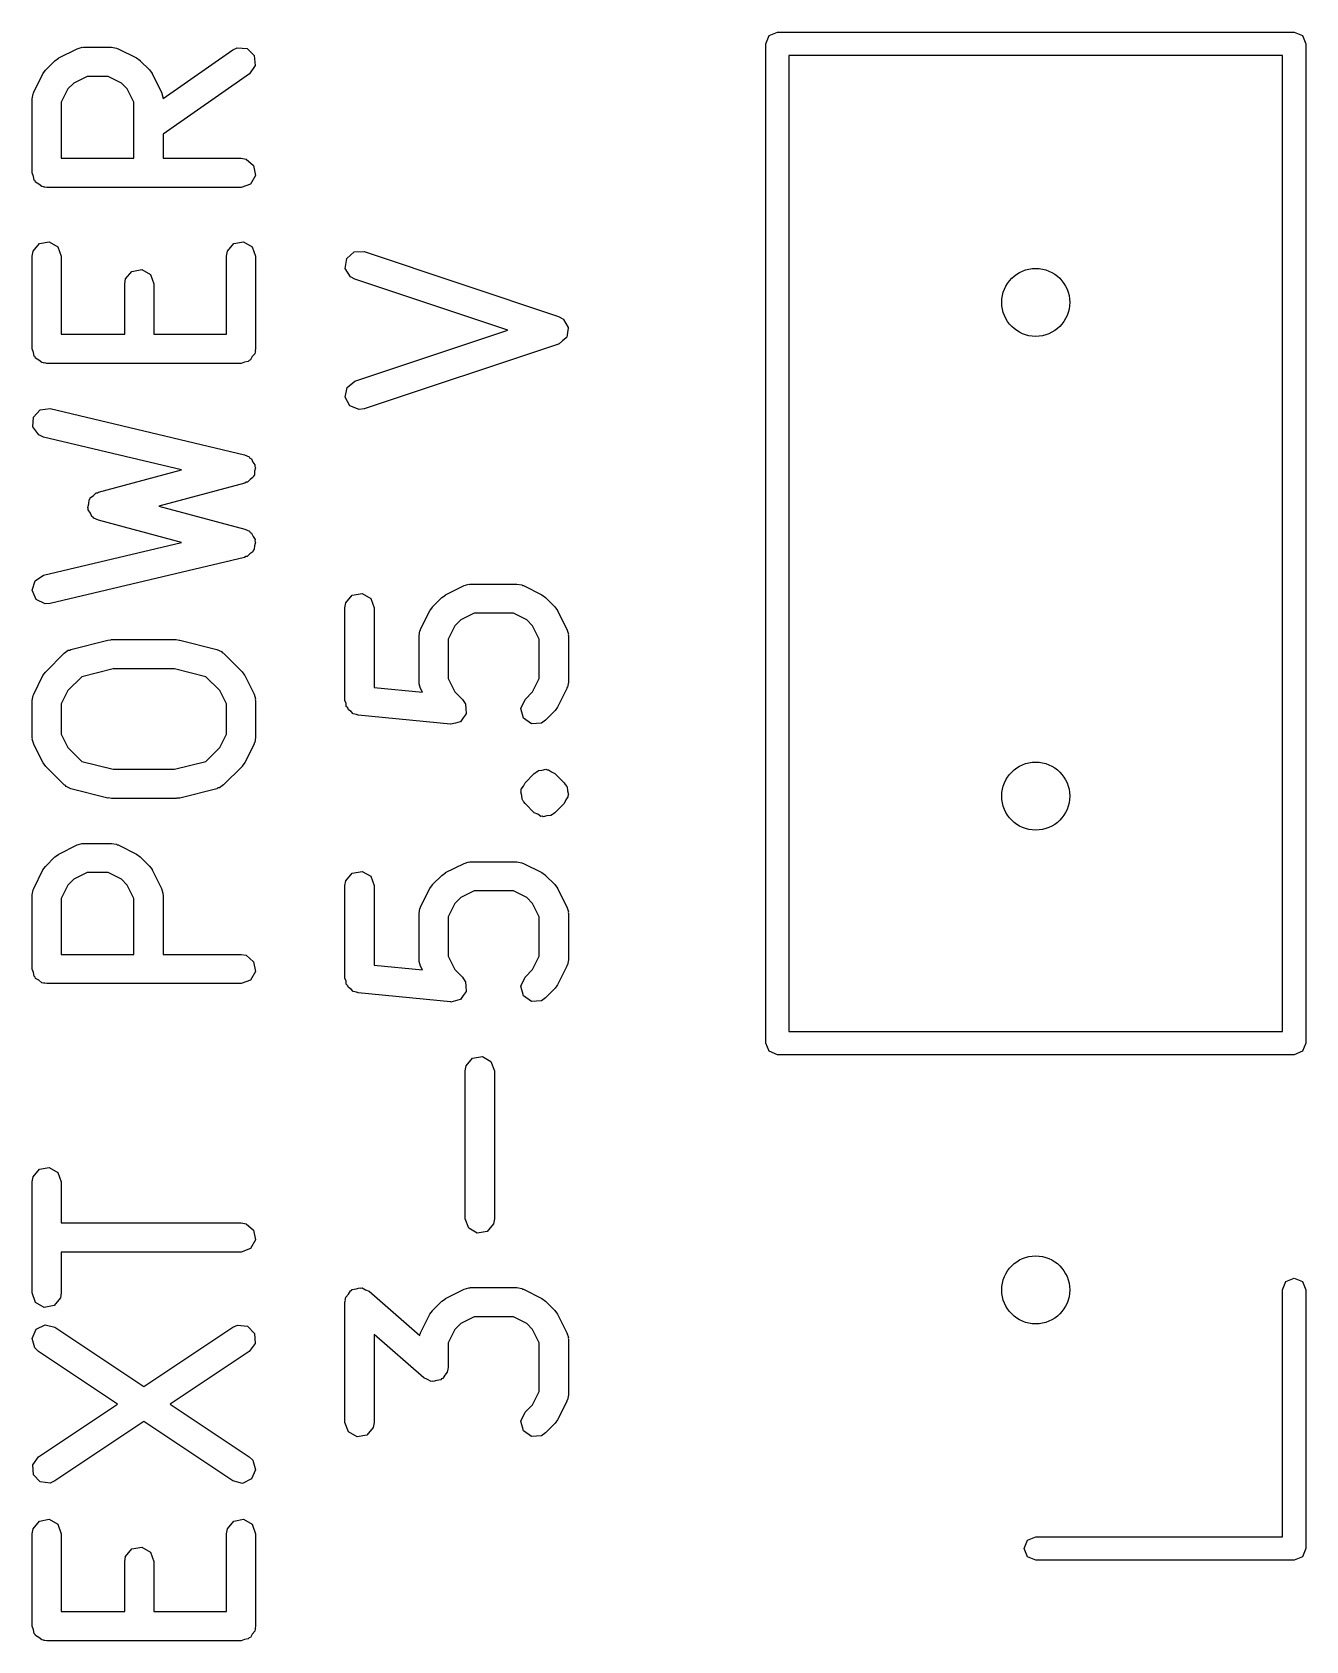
# Model space of a CAD drawing. Extents: x 0.22 to 1.79, y 0.29 to 2.17.
# Drawn here: x 0.4817 to 0.7398, y 1.503 to 1.8287 of the extents above; entities that cross this region are included whole.
import ezdxf

# ---------------------------------------------------------------- set-up
doc = ezdxf.new("R2010")
doc.units = 0
doc.header["$MEASUREMENT"] = 0
doc.layers.add('BLACK', color=7, linetype='CONTINUOUS')

msp = doc.modelspace()

# ---------------------------------------------------------------- linework, layer by layer
at = {"layer": 'BLACK', "linetype": 'CONTINUOUS'}
for p, q in [((0.630315, 1.82638), (0.631007, 1.82805)), ((0.631007, 1.82805), (0.632677, 1.82874)), ((0.632677, 1.82874), (0.737402, 1.82874)), ((0.737402, 1.82874), (0.739072, 1.82805)), ((0.739072, 1.82805), (0.739764, 1.82638)), ((0.487068, 1.82351), (0.490817, 1.82538)), ((0.490817, 1.82538), (0.4918, 1.82567)), ((0.4918, 1.82567), (0.491972, 1.82563)), ((0.491972, 1.82563), (0.492138, 1.82569)), ((0.492138, 1.82569), (0.497762, 1.82569)), ((0.497762, 1.82569), (0.498772, 1.82552)), ((0.498772, 1.82552), (0.498907, 1.8254)), ((0.498907, 1.8254), (0.499082, 1.82538)), ((0.499082, 1.82538), (0.502832, 1.82351)), ((0.5082, 1.81528), (0.522315, 1.82516)), ((0.522315, 1.82516), (0.523245, 1.82559)), ((0.523245, 1.82559), (0.525257, 1.82542)), ((0.525257, 1.82542), (0.526685, 1.82399)), ((0.630315, 1.62402), (0.630315, 1.82638)), ((0.739764, 1.82638), (0.739764, 1.62402)), ((0.484425, 1.82108), (0.4863, 1.82295)), ((0.4863, 1.82295), (0.487023, 1.82346)), ((0.487023, 1.82346), (0.487068, 1.82351)), ((0.502832, 1.82351), (0.503541, 1.82298)), ((0.503541, 1.82298), (0.503599, 1.82295)), ((0.503599, 1.82295), (0.505474, 1.82108)), ((0.526861, 1.82198), (0.525702, 1.82032)), ((0.526685, 1.82399), (0.526861, 1.82198)), ((0.635039, 1.82402), (0.635039, 1.62638)), ((0.735039, 1.82402), (0.635039, 1.82402)), ((0.735039, 1.62638), (0.735039, 1.82402)), ((0.481998, 1.81656), (0.483872, 1.82031)), ((0.483872, 1.82031), (0.484398, 1.82102)), ((0.484398, 1.82102), (0.484425, 1.82108)), ((0.490137, 1.81844), (0.48894, 1.81724)), ((0.492835, 1.81979), (0.490137, 1.81844)), ((0.497065, 1.81979), (0.492835, 1.81979)), ((0.499762, 1.81844), (0.497065, 1.81979)), ((0.500959, 1.81724), (0.499762, 1.81844)), ((0.505474, 1.82108), (0.50598, 1.82036)), ((0.50598, 1.82036), (0.506027, 1.82031)), ((0.506027, 1.82031), (0.507902, 1.81656)), ((0.525702, 1.82032), (0.508214, 1.80808)), ((0.481686, 1.81524), (0.481864, 1.81625)), ((0.481686, 1.80024), (0.481686, 1.81524)), ((0.481864, 1.81625), (0.481977, 1.81639)), ((0.481977, 1.81639), (0.481998, 1.81656)), ((0.48894, 1.81724), (0.487591, 1.81454)), ((0.502308, 1.81454), (0.500959, 1.81724)), ((0.507902, 1.81656), (0.508194, 1.81558)), ((0.508194, 1.81558), (0.508153, 1.81541)), ((0.508153, 1.81541), (0.5082, 1.81528)), ((0.487591, 1.81454), (0.487591, 1.8032)), ((0.502308, 1.8032), (0.502308, 1.81454)), ((0.508214, 1.80808), (0.508214, 1.8032)), ((0.487591, 1.8032), (0.502308, 1.8032)), ((0.508214, 1.8032), (0.524009, 1.8032)), ((0.524009, 1.8032), (0.525019, 1.80302)), ((0.525019, 1.80302), (0.526566, 1.80172)), ((0.526566, 1.80172), (0.526917, 1.79973)), ((0.481948, 1.79952), (0.481686, 1.80024)), ((0.482081, 1.79877), (0.481948, 1.79952)), ((0.482285, 1.7986), (0.482081, 1.79877)), ((0.482377, 1.79835), (0.482285, 1.7986)), ((0.526917, 1.79973), (0.525907, 1.79798)), ((0.483041, 1.79796), (0.482377, 1.79835)), ((0.483629, 1.79747), (0.483041, 1.79796)), ((0.484012, 1.7974), (0.483629, 1.79747)), ((0.484126, 1.79734), (0.484012, 1.7974)), ((0.484255, 1.79736), (0.484126, 1.79734)), ((0.484639, 1.79729), (0.484255, 1.79736)), ((0.524009, 1.79729), (0.484639, 1.79729)), ((0.525907, 1.79798), (0.524009, 1.79729)), ((0.481864, 1.78438), (0.483162, 1.78593)), ((0.483162, 1.78593), (0.485151, 1.78628)), ((0.485151, 1.78628), (0.4869, 1.78527)), ((0.521234, 1.78438), (0.522532, 1.78593)), ((0.522532, 1.78593), (0.524521, 1.78628)), ((0.524521, 1.78628), (0.526271, 1.78527)), ((0.481686, 1.78337), (0.481864, 1.78438)), ((0.481686, 1.76462), (0.481686, 1.78337)), ((0.4869, 1.78527), (0.487591, 1.78337)), ((0.487591, 1.78337), (0.487591, 1.76758)), ((0.521056, 1.78337), (0.521234, 1.78438)), ((0.521056, 1.76758), (0.521056, 1.78337)), ((0.526271, 1.78527), (0.526961, 1.78337)), ((0.526961, 1.78337), (0.526961, 1.76462)), ((0.545132, 1.7809), (0.545428, 1.7829)), ((0.545428, 1.7829), (0.546939, 1.78424)), ((0.546939, 1.78424), (0.548958, 1.7843)), ((0.548958, 1.7843), (0.588328, 1.77117)), ((0.500611, 1.77876), (0.50191, 1.7803)), ((0.50191, 1.7803), (0.503899, 1.78065)), ((0.503899, 1.78065), (0.505648, 1.77964)), ((0.505648, 1.77964), (0.506339, 1.77775)), ((0.546189, 1.77918), (0.545132, 1.7809)), ((0.547091, 1.77869), (0.546189, 1.77918)), ((0.500433, 1.77775), (0.500611, 1.77876)), ((0.500433, 1.76758), (0.500433, 1.77775)), ((0.506339, 1.77775), (0.506339, 1.76758)), ((0.578057, 1.76837), (0.547091, 1.77869)), ((0.588328, 1.77117), (0.58923, 1.77069)), ((0.58923, 1.77069), (0.589274, 1.77061)), ((0.589274, 1.77061), (0.589354, 1.77058)), ((0.589354, 1.77058), (0.589798, 1.76976)), ((0.589798, 1.76976), (0.590287, 1.76896)), ((0.487591, 1.76758), (0.500433, 1.76758)), ((0.506339, 1.76758), (0.521056, 1.76758)), ((0.547091, 1.75805), (0.578057, 1.76837)), ((0.589179, 1.76625), (0.58848, 1.76563)), ((0.58991, 1.76683), (0.589179, 1.76625)), ((0.589927, 1.76691), (0.58991, 1.76683)), ((0.589991, 1.76697), (0.589927, 1.76691)), ((0.590128, 1.76789), (0.589991, 1.76697)), ((0.590315, 1.76881), (0.590128, 1.76789)), ((0.590287, 1.76896), (0.590275, 1.76888)), ((0.590275, 1.76888), (0.590315, 1.76881)), ((0.481948, 1.7639), (0.481686, 1.76462)), ((0.482081, 1.76315), (0.481948, 1.7639)), ((0.482285, 1.76298), (0.482081, 1.76315)), ((0.482377, 1.76273), (0.482285, 1.76298)), ((0.483041, 1.76234), (0.482377, 1.76273)), ((0.52629, 1.76303), (0.525907, 1.76236)), ((0.526783, 1.76361), (0.52629, 1.76303)), ((0.526851, 1.764), (0.526783, 1.76361)), ((0.526917, 1.76411), (0.526851, 1.764)), ((0.526961, 1.76462), (0.526894, 1.76424)), ((0.526894, 1.76424), (0.526917, 1.76411)), ((0.588328, 1.76557), (0.548958, 1.75245)), ((0.588395, 1.76562), (0.588328, 1.76557)), ((0.58848, 1.76563), (0.588395, 1.76562)), ((0.483629, 1.76185), (0.483041, 1.76234)), ((0.484012, 1.76178), (0.483629, 1.76185)), ((0.484126, 1.76172), (0.484012, 1.76178)), ((0.484255, 1.76174), (0.484126, 1.76172)), ((0.484639, 1.76167), (0.484255, 1.76174)), ((0.524009, 1.76167), (0.484639, 1.76167)), ((0.524729, 1.76193), (0.524009, 1.76167)), ((0.525485, 1.76207), (0.524729, 1.76193)), ((0.525656, 1.76227), (0.525485, 1.76207)), ((0.525907, 1.76236), (0.525656, 1.76227)), ((0.545104, 1.75482), (0.545509, 1.7568)), ((0.545509, 1.7568), (0.547091, 1.75805)), ((0.546065, 1.75304), (0.545104, 1.75482)), ((0.547944, 1.7523), (0.546065, 1.75304)), ((0.481809, 1.74878), (0.481928, 1.7508)), ((0.481928, 1.7508), (0.483316, 1.75227)), ((0.483316, 1.75227), (0.485322, 1.7525)), ((0.485322, 1.7525), (0.524693, 1.74312)), ((0.548958, 1.75245), (0.547944, 1.7523)), ((0.483013, 1.74716), (0.481809, 1.74878)), ((0.483955, 1.74675), (0.483013, 1.74716)), ((0.511941, 1.74009), (0.483955, 1.74675)), ((0.524693, 1.74312), (0.525634, 1.74272)), ((0.495126, 1.73561), (0.511941, 1.74009)), ((0.525634, 1.74272), (0.525818, 1.74247)), ((0.525818, 1.74247), (0.526099, 1.74234)), ((0.526099, 1.74234), (0.526405, 1.74168)), ((0.526405, 1.74168), (0.526838, 1.7411)), ((0.526762, 1.7398), (0.526719, 1.73908)), ((0.52695, 1.74051), (0.526762, 1.7398)), ((0.526838, 1.7411), (0.52682, 1.74079)), ((0.52682, 1.74079), (0.52695, 1.74051)), ((0.524769, 1.7374), (0.507347, 1.73275)), ((0.525023, 1.73758), (0.524769, 1.7374)), ((0.525331, 1.73761), (0.525023, 1.73758)), ((0.52583, 1.73814), (0.525331, 1.73761)), ((0.526425, 1.73855), (0.52583, 1.73814)), ((0.526506, 1.73885), (0.526425, 1.73855)), ((0.526719, 1.73908), (0.526506, 1.73885)), ((0.492945, 1.7325), (0.493144, 1.73324)), ((0.493144, 1.73324), (0.49321, 1.734)), ((0.49321, 1.734), (0.4934, 1.73419)), ((0.4934, 1.73419), (0.49347, 1.73445)), ((0.49347, 1.73445), (0.494097, 1.73489)), ((0.494097, 1.73489), (0.494636, 1.73543)), ((0.494636, 1.73543), (0.494905, 1.73545)), ((0.494905, 1.73545), (0.495126, 1.73561)), ((0.493059, 1.73225), (0.492945, 1.7325)), ((0.493036, 1.73198), (0.493059, 1.73225)), ((0.493475, 1.73136), (0.493036, 1.73198)), ((0.493797, 1.73067), (0.493475, 1.73136)), ((0.494041, 1.73055), (0.493797, 1.73067)), ((0.494196, 1.73033), (0.494041, 1.73055)), ((0.495126, 1.7299), (0.494196, 1.73033)), ((0.507347, 1.73275), (0.524769, 1.72811)), ((0.511941, 1.72542), (0.495126, 1.7299)), ((0.524769, 1.72811), (0.525699, 1.72767)), ((0.525699, 1.72767), (0.525877, 1.72742)), ((0.525877, 1.72742), (0.526154, 1.72728)), ((0.526154, 1.72728), (0.526443, 1.72662)), ((0.483955, 1.71875), (0.511941, 1.72542)), ((0.526379, 1.72349), (0.525773, 1.72309)), ((0.526467, 1.72379), (0.526379, 1.72349)), ((0.526443, 1.72662), (0.52686, 1.72602)), ((0.526686, 1.72401), (0.526467, 1.72379)), ((0.526749, 1.72473), (0.526686, 1.72401)), ((0.526956, 1.72543), (0.526749, 1.72473)), ((0.52686, 1.72602), (0.526833, 1.72571)), ((0.526833, 1.72571), (0.526956, 1.72543)), ((0.524693, 1.72238), (0.485322, 1.71301)), ((0.524951, 1.72255), (0.524693, 1.72238)), ((0.52526, 1.72258), (0.524951, 1.72255)), ((0.525773, 1.72309), (0.52526, 1.72258)), ((0.481691, 1.7157), (0.482268, 1.71764)), ((0.482268, 1.71764), (0.483955, 1.71875)), ((0.569201, 1.71665), (0.570184, 1.71694)), ((0.570184, 1.71694), (0.570356, 1.7169)), ((0.570356, 1.7169), (0.570522, 1.71696)), ((0.570522, 1.71696), (0.579895, 1.71696)), ((0.579895, 1.71696), (0.580905, 1.71678)), ((0.482493, 1.71385), (0.481691, 1.7157)), ((0.484299, 1.71295), (0.482493, 1.71385)), ((0.54525, 1.71314), (0.546548, 1.71469)), ((0.546548, 1.71469), (0.548537, 1.71504)), ((0.548537, 1.71504), (0.550286, 1.71403)), ((0.550286, 1.71403), (0.550977, 1.71213)), ((0.562809, 1.71234), (0.564684, 1.71422)), ((0.564684, 1.71422), (0.565407, 1.71472)), ((0.565407, 1.71472), (0.565451, 1.71477)), ((0.565451, 1.71477), (0.569201, 1.71665)), ((0.580905, 1.71678), (0.581041, 1.71667)), ((0.581041, 1.71667), (0.581216, 1.71665)), ((0.581216, 1.71665), (0.584965, 1.71477)), ((0.584965, 1.71477), (0.585674, 1.71424)), ((0.585674, 1.71424), (0.585733, 1.71422)), ((0.585733, 1.71422), (0.587608, 1.71234)), ((0.485322, 1.71301), (0.484299, 1.71295)), ((0.545072, 1.71213), (0.54525, 1.71314)), ((0.545072, 1.69338), (0.545072, 1.71213)), ((0.550977, 1.71213), (0.550977, 1.69605)), ((0.560381, 1.70783), (0.562256, 1.71158)), ((0.562256, 1.71158), (0.562782, 1.71228)), ((0.562782, 1.71228), (0.562809, 1.71234)), ((0.571219, 1.71105), (0.568521, 1.7097)), ((0.579198, 1.71105), (0.571219, 1.71105)), ((0.581896, 1.7097), (0.579198, 1.71105)), ((0.587608, 1.71234), (0.588114, 1.71162)), ((0.588114, 1.71162), (0.588161, 1.71158)), ((0.588161, 1.71158), (0.590035, 1.70783)), ((0.56007, 1.70651), (0.560248, 1.70752)), ((0.560248, 1.70752), (0.560361, 1.70765)), ((0.560361, 1.70765), (0.560381, 1.70783)), ((0.567324, 1.70851), (0.565975, 1.70581)), ((0.568521, 1.7097), (0.567324, 1.70851)), ((0.583093, 1.70851), (0.581896, 1.7097)), ((0.584442, 1.70581), (0.583093, 1.70851)), ((0.590035, 1.70783), (0.590328, 1.70684)), ((0.489547, 1.70375), (0.497046, 1.70562)), ((0.497046, 1.70562), (0.497634, 1.70566)), ((0.497634, 1.70566), (0.497762, 1.70571)), ((0.497762, 1.70571), (0.510885, 1.70571)), ((0.510885, 1.70571), (0.511466, 1.70561)), ((0.511466, 1.70561), (0.511601, 1.70562)), ((0.511601, 1.70562), (0.5191, 1.70375)), ((0.56007, 1.69713), (0.56007, 1.70651)), ((0.565975, 1.70581), (0.565975, 1.69783)), ((0.584442, 1.69783), (0.584442, 1.70581)), ((0.590328, 1.70684), (0.590287, 1.70667)), ((0.590287, 1.70667), (0.590347, 1.70651)), ((0.590347, 1.70651), (0.590347, 1.69713)), ((0.484425, 1.69922), (0.488175, 1.70297)), ((0.488175, 1.70297), (0.489015, 1.70356)), ((0.489015, 1.70356), (0.489305, 1.70358)), ((0.489305, 1.70358), (0.489547, 1.70375)), ((0.5191, 1.70375), (0.520037, 1.70333)), ((0.520037, 1.70333), (0.520208, 1.70309)), ((0.520208, 1.70309), (0.520472, 1.70297)), ((0.520472, 1.70297), (0.524222, 1.69922)), ((0.481998, 1.6947), (0.483872, 1.69845)), ((0.483872, 1.69845), (0.484398, 1.69916)), ((0.484398, 1.69916), (0.484425, 1.69922)), ((0.491772, 1.69821), (0.48894, 1.69538)), ((0.498125, 1.6998), (0.491772, 1.69821)), ((0.510522, 1.6998), (0.498125, 1.6998)), ((0.516875, 1.69821), (0.510522, 1.6998)), ((0.519707, 1.69538), (0.516875, 1.69821)), ((0.524222, 1.69922), (0.524728, 1.6985)), ((0.524728, 1.6985), (0.524775, 1.69845)), ((0.524775, 1.69845), (0.52665, 1.6947)), ((0.565975, 1.69783), (0.567324, 1.69513)), ((0.583093, 1.69513), (0.584442, 1.69783)), ((0.481686, 1.69338), (0.481864, 1.69439)), ((0.481864, 1.69439), (0.481977, 1.69453)), ((0.481977, 1.69453), (0.481998, 1.6947)), ((0.48894, 1.69538), (0.487591, 1.69269)), ((0.521056, 1.69269), (0.519707, 1.69538)), ((0.52665, 1.6947), (0.526942, 1.69372)), ((0.550977, 1.69605), (0.560748, 1.69508)), ((0.56013, 1.69697), (0.56007, 1.69713)), ((0.560089, 1.69679), (0.56013, 1.69697)), ((0.560381, 1.69581), (0.560089, 1.69679)), ((0.560748, 1.69508), (0.560381, 1.69581)), ((0.567324, 1.69513), (0.56886, 1.6936)), ((0.581557, 1.6936), (0.583093, 1.69513)), ((0.590035, 1.69581), (0.588161, 1.69206)), ((0.590056, 1.69599), (0.590035, 1.69581)), ((0.590169, 1.69612), (0.590056, 1.69599)), ((0.590347, 1.69713), (0.590169, 1.69612)), ((0.481686, 1.68588), (0.481686, 1.69338)), ((0.487591, 1.69269), (0.487591, 1.68658)), ((0.521056, 1.68658), (0.521056, 1.69269)), ((0.526942, 1.69372), (0.526901, 1.69355)), ((0.526901, 1.69355), (0.526961, 1.69338)), ((0.526961, 1.69338), (0.526961, 1.68588)), ((0.545286, 1.69279), (0.545072, 1.69338)), ((0.545333, 1.69217), (0.545286, 1.69279)), ((0.545621, 1.69187), (0.545333, 1.69217)), ((0.545762, 1.69148), (0.545621, 1.69187)), ((0.546305, 1.69117), (0.545762, 1.69148)), ((0.546743, 1.69072), (0.546305, 1.69117)), ((0.56886, 1.6936), (0.569448, 1.69276)), ((0.569448, 1.69276), (0.56945, 1.69274)), ((0.56945, 1.69274), (0.569463, 1.69272)), ((0.569463, 1.69272), (0.569538, 1.69173)), ((0.569538, 1.69173), (0.569624, 1.69074)), ((0.580703, 1.69176), (0.581557, 1.6936)), ((0.581226, 1.68981), (0.580703, 1.69176)), ((0.587608, 1.69129), (0.585733, 1.68942)), ((0.587635, 1.69135), (0.587608, 1.69129)), ((0.588161, 1.69206), (0.587635, 1.69135)), ((0.547406, 1.69054), (0.546743, 1.69072)), ((0.547512, 1.69047), (0.547406, 1.69054)), ((0.54758, 1.69049), (0.547512, 1.69047)), ((0.547731, 1.69044), (0.54758, 1.69049)), ((0.566478, 1.68857), (0.547731, 1.69044)), ((0.566497, 1.68857), (0.566478, 1.68857)), ((0.566515, 1.68857), (0.566497, 1.68857)), ((0.567473, 1.68882), (0.566515, 1.68857)), ((0.568436, 1.68907), (0.567473, 1.68882)), ((0.568447, 1.68908), (0.568436, 1.68907)), ((0.568466, 1.68909), (0.568447, 1.68908)), ((0.569034, 1.6899), (0.568466, 1.68909)), ((0.569614, 1.69071), (0.569034, 1.6899)), ((0.569624, 1.69074), (0.569613, 1.69073)), ((0.569613, 1.69073), (0.569614, 1.69071)), ((0.582881, 1.68866), (0.581226, 1.68981)), ((0.584893, 1.68883), (0.582881, 1.68866)), ((0.585733, 1.68942), (0.584893, 1.68883)), ((0.481746, 1.68572), (0.481686, 1.68588)), ((0.481705, 1.68555), (0.481746, 1.68572)), ((0.481998, 1.68456), (0.481705, 1.68555)), ((0.483872, 1.68081), (0.481998, 1.68456)), ((0.487591, 1.68658), (0.48894, 1.68388)), ((0.519707, 1.68388), (0.521056, 1.68658)), ((0.52665, 1.68456), (0.524775, 1.68081)), ((0.52667, 1.68474), (0.52665, 1.68456)), ((0.526783, 1.68487), (0.52667, 1.68474)), ((0.526961, 1.68588), (0.526783, 1.68487)), ((0.48894, 1.68388), (0.491772, 1.68105)), ((0.516875, 1.68105), (0.519707, 1.68388)), ((0.483919, 1.68077), (0.483872, 1.68081)), ((0.484425, 1.68005), (0.483919, 1.68077)), ((0.488175, 1.6763), (0.484425, 1.68005)), ((0.491772, 1.68105), (0.498125, 1.67946)), ((0.498125, 1.67946), (0.510522, 1.67946)), ((0.510522, 1.67946), (0.516875, 1.68105)), ((0.524222, 1.68005), (0.520472, 1.6763)), ((0.524249, 1.6801), (0.524222, 1.68005)), ((0.524775, 1.68081), (0.524249, 1.6801)), ((0.581557, 1.67672), (0.583432, 1.6786)), ((0.583432, 1.6786), (0.583751, 1.67882)), ((0.583751, 1.67882), (0.583826, 1.67893)), ((0.583826, 1.67893), (0.583953, 1.67896)), ((0.583953, 1.67896), (0.584272, 1.67919)), ((0.584272, 1.67919), (0.585036, 1.67925)), ((0.585036, 1.67925), (0.585777, 1.67945)), ((0.585777, 1.67945), (0.586018, 1.67934)), ((0.586018, 1.67934), (0.586284, 1.67936)), ((0.586284, 1.67936), (0.586912, 1.67892)), ((0.586912, 1.67892), (0.587608, 1.6786)), ((0.587608, 1.6786), (0.589482, 1.67672)), ((0.488439, 1.67617), (0.488175, 1.6763)), ((0.48861, 1.67594), (0.488439, 1.67617)), ((0.489547, 1.67552), (0.48861, 1.67594)), ((0.497046, 1.67364), (0.489547, 1.67552)), ((0.5191, 1.67552), (0.511601, 1.67364)), ((0.519342, 1.67568), (0.5191, 1.67552)), ((0.519632, 1.67571), (0.519342, 1.67568)), ((0.520472, 1.6763), (0.519632, 1.67571)), ((0.580703, 1.67489), (0.58076, 1.67501)), ((0.580902, 1.67415), (0.580703, 1.67489)), ((0.580737, 1.67515), (0.580804, 1.67526)), ((0.58076, 1.67501), (0.580737, 1.67515)), ((0.580793, 1.6754), (0.581233, 1.67603)), ((0.580804, 1.67526), (0.580793, 1.6754)), ((0.581233, 1.67603), (0.581557, 1.67672)), ((0.589482, 1.67672), (0.589706, 1.6764)), ((0.589706, 1.6764), (0.589813, 1.67633)), ((0.589813, 1.67633), (0.589847, 1.6762)), ((0.589847, 1.6762), (0.589852, 1.67619)), ((0.589852, 1.67619), (0.589952, 1.67611)), ((0.589952, 1.67611), (0.589965, 1.67603)), ((0.589965, 1.67603), (0.590071, 1.67588)), ((0.590071, 1.67588), (0.590137, 1.67512)), ((0.590137, 1.67512), (0.590336, 1.67438)), ((0.497181, 1.67366), (0.497046, 1.67364)), ((0.497762, 1.67356), (0.497181, 1.67366)), ((0.510885, 1.67356), (0.497762, 1.67356)), ((0.511013, 1.6736), (0.510885, 1.67356)), ((0.511601, 1.67364), (0.511013, 1.6736)), ((0.580969, 1.67339), (0.580902, 1.67415)), ((0.581074, 1.67324), (0.580969, 1.67339)), ((0.581088, 1.67316), (0.581074, 1.67324)), ((0.581187, 1.67307), (0.581088, 1.67316)), ((0.581192, 1.67307), (0.581187, 1.67307)), ((0.581226, 1.67294), (0.581192, 1.67307)), ((0.581334, 1.67287), (0.581226, 1.67294)), ((0.581557, 1.67255), (0.581334, 1.67287)), ((0.583432, 1.67067), (0.581557, 1.67255)), ((0.589482, 1.67255), (0.587608, 1.67067)), ((0.589807, 1.67324), (0.589482, 1.67255)), ((0.590247, 1.67387), (0.589807, 1.67324)), ((0.590302, 1.67412), (0.590235, 1.674)), ((0.590235, 1.674), (0.590247, 1.67387)), ((0.590336, 1.67438), (0.590279, 1.67425)), ((0.590279, 1.67425), (0.590302, 1.67412)), ((0.584127, 1.67035), (0.583432, 1.67067)), ((0.584755, 1.66991), (0.584127, 1.67035)), ((0.585021, 1.66993), (0.584755, 1.66991)), ((0.585262, 1.66982), (0.585021, 1.66993)), ((0.586003, 1.67002), (0.585262, 1.66982)), ((0.586768, 1.67008), (0.586003, 1.67002)), ((0.587087, 1.67031), (0.586768, 1.67008)), ((0.587213, 1.67034), (0.587087, 1.67031)), ((0.587289, 1.67045), (0.587213, 1.67034)), ((0.587608, 1.67067), (0.587289, 1.67045)), ((0.484425, 1.65985), (0.4863, 1.66172)), ((0.4863, 1.66172), (0.487023, 1.66223)), ((0.487023, 1.66223), (0.487068, 1.66228)), ((0.487068, 1.66228), (0.490817, 1.66415)), ((0.490817, 1.66415), (0.4918, 1.66444)), ((0.4918, 1.66444), (0.491972, 1.6644)), ((0.491972, 1.6644), (0.492138, 1.66446)), ((0.492138, 1.66446), (0.497762, 1.66446)), ((0.497762, 1.66446), (0.498772, 1.66429)), ((0.498772, 1.66429), (0.498907, 1.66417)), ((0.498907, 1.66417), (0.499082, 1.66415)), ((0.499082, 1.66415), (0.502832, 1.66228)), ((0.502832, 1.66228), (0.503541, 1.66175)), ((0.503541, 1.66175), (0.503599, 1.66172)), ((0.503599, 1.66172), (0.505474, 1.65985)), ((0.481998, 1.65533), (0.483872, 1.65908)), ((0.483872, 1.65908), (0.484398, 1.65979)), ((0.484398, 1.65979), (0.484425, 1.65985)), ((0.492835, 1.65856), (0.490137, 1.65721)), ((0.497065, 1.65856), (0.492835, 1.65856)), ((0.499762, 1.65721), (0.497065, 1.65856)), ((0.505474, 1.65985), (0.50598, 1.65913)), ((0.50598, 1.65913), (0.506027, 1.65908)), ((0.506027, 1.65908), (0.507902, 1.65533)), ((0.54525, 1.6569), (0.546548, 1.65844)), ((0.546548, 1.65844), (0.548537, 1.65879)), ((0.548537, 1.65879), (0.550286, 1.65778)), ((0.564684, 1.65797), (0.565407, 1.65848)), ((0.565407, 1.65848), (0.565451, 1.65853)), ((0.565451, 1.65853), (0.569201, 1.6604)), ((0.569201, 1.6604), (0.570184, 1.66069)), ((0.570184, 1.66069), (0.570356, 1.66065)), ((0.570356, 1.66065), (0.570522, 1.66071)), ((0.570522, 1.66071), (0.579895, 1.66071)), ((0.579895, 1.66071), (0.580905, 1.66054)), ((0.580905, 1.66054), (0.581041, 1.66042)), ((0.581041, 1.66042), (0.581216, 1.6604)), ((0.581216, 1.6604), (0.584965, 1.65853)), ((0.584965, 1.65853), (0.585674, 1.658)), ((0.481686, 1.65401), (0.481864, 1.65502)), ((0.481864, 1.65502), (0.481977, 1.65516)), ((0.481977, 1.65516), (0.481998, 1.65533)), ((0.48894, 1.65601), (0.487591, 1.65332)), ((0.490137, 1.65721), (0.48894, 1.65601)), ((0.500959, 1.65601), (0.499762, 1.65721)), ((0.502308, 1.65331), (0.500959, 1.65601)), ((0.507902, 1.65533), (0.508194, 1.65435)), ((0.545072, 1.65589), (0.54525, 1.6569)), ((0.545072, 1.63714), (0.545072, 1.65589)), ((0.550286, 1.65778), (0.550977, 1.65589)), ((0.550977, 1.65589), (0.550977, 1.63981)), ((0.560381, 1.65158), (0.562256, 1.65533)), ((0.562256, 1.65533), (0.562782, 1.65604)), ((0.562782, 1.65604), (0.562809, 1.6561)), ((0.562809, 1.6561), (0.564684, 1.65797)), ((0.585674, 1.658), (0.585733, 1.65797)), ((0.585733, 1.65797), (0.587608, 1.6561)), ((0.587608, 1.6561), (0.588114, 1.65538)), ((0.588114, 1.65538), (0.588161, 1.65533)), ((0.588161, 1.65533), (0.590035, 1.65158)), ((0.481686, 1.63901), (0.481686, 1.65401)), ((0.487591, 1.65332), (0.487591, 1.64197)), ((0.502308, 1.64197), (0.502308, 1.65331)), ((0.508194, 1.65435), (0.508153, 1.65418)), ((0.508153, 1.65418), (0.508214, 1.65401)), ((0.508214, 1.65401), (0.508214, 1.64197)), ((0.567324, 1.65226), (0.565975, 1.64957)), ((0.568521, 1.65346), (0.567324, 1.65226)), ((0.571219, 1.65481), (0.568521, 1.65346)), ((0.579198, 1.65481), (0.571219, 1.65481)), ((0.581896, 1.65346), (0.579198, 1.65481)), ((0.583093, 1.65226), (0.581896, 1.65346)), ((0.584442, 1.64957), (0.583093, 1.65226)), ((0.56007, 1.65026), (0.560248, 1.65127)), ((0.56007, 1.64089), (0.56007, 1.65026)), ((0.560248, 1.65127), (0.560361, 1.65141)), ((0.560361, 1.65141), (0.560381, 1.65158)), ((0.565975, 1.64957), (0.565975, 1.64159)), ((0.584442, 1.64159), (0.584442, 1.64957)), ((0.590035, 1.65158), (0.590328, 1.6506)), ((0.590328, 1.6506), (0.590287, 1.65043)), ((0.590287, 1.65043), (0.590347, 1.65026)), ((0.590347, 1.65026), (0.590347, 1.64089)), ((0.481948, 1.63829), (0.481686, 1.63901)), ((0.487591, 1.64197), (0.502308, 1.64197)), ((0.508214, 1.64197), (0.524009, 1.64197)), ((0.524009, 1.64197), (0.525019, 1.64179)), ((0.525019, 1.64179), (0.526566, 1.64049)), ((0.526566, 1.64049), (0.526917, 1.6385)), ((0.550977, 1.63981), (0.560748, 1.63883)), ((0.56013, 1.64072), (0.56007, 1.64089)), ((0.560089, 1.64055), (0.56013, 1.64072)), ((0.560381, 1.63957), (0.560089, 1.64055)), ((0.560748, 1.63883), (0.560381, 1.63957)), ((0.565975, 1.64159), (0.567324, 1.63889)), ((0.567324, 1.63889), (0.56886, 1.63735)), ((0.581557, 1.63735), (0.583093, 1.63889)), ((0.583093, 1.63889), (0.584442, 1.64159)), ((0.590035, 1.63957), (0.588161, 1.63582)), ((0.590056, 1.63974), (0.590035, 1.63957)), ((0.590169, 1.63988), (0.590056, 1.63974)), ((0.590347, 1.64089), (0.590169, 1.63988)), ((0.482081, 1.63754), (0.481948, 1.63829)), ((0.482285, 1.63737), (0.482081, 1.63754)), ((0.482377, 1.63712), (0.482285, 1.63737)), ((0.483041, 1.63673), (0.482377, 1.63712)), ((0.483629, 1.63624), (0.483041, 1.63673)), ((0.484012, 1.63617), (0.483629, 1.63624)), ((0.484126, 1.63611), (0.484012, 1.63617)), ((0.484255, 1.63613), (0.484126, 1.63611)), ((0.484639, 1.63606), (0.484255, 1.63613)), ((0.524009, 1.63606), (0.484639, 1.63606)), ((0.525907, 1.63675), (0.524009, 1.63606)), ((0.526917, 1.6385), (0.525907, 1.63675)), ((0.545286, 1.63655), (0.545072, 1.63714)), ((0.545333, 1.63592), (0.545286, 1.63655)), ((0.545621, 1.63563), (0.545333, 1.63592)), ((0.545762, 1.63524), (0.545621, 1.63563)), ((0.56886, 1.63735), (0.569448, 1.63651)), ((0.569448, 1.63651), (0.56945, 1.63649)), ((0.56945, 1.63649), (0.569463, 1.63648)), ((0.569463, 1.63648), (0.569538, 1.63549)), ((0.569538, 1.63549), (0.569624, 1.6345)), ((0.580703, 1.63552), (0.581557, 1.63735)), ((0.581226, 1.63357), (0.580703, 1.63552)), ((0.588161, 1.63582), (0.587635, 1.63511)), ((0.546305, 1.63493), (0.545762, 1.63524)), ((0.546743, 1.63448), (0.546305, 1.63493)), ((0.547406, 1.63429), (0.546743, 1.63448)), ((0.547512, 1.63423), (0.547406, 1.63429)), ((0.54758, 1.63424), (0.547512, 1.63423)), ((0.547731, 1.6342), (0.54758, 1.63424)), ((0.566478, 1.63233), (0.547731, 1.6342)), ((0.566497, 1.63233), (0.566478, 1.63233)), ((0.566515, 1.63232), (0.566497, 1.63233)), ((0.567473, 1.63258), (0.566515, 1.63232)), ((0.568436, 1.63282), (0.567473, 1.63258)), ((0.568447, 1.63284), (0.568436, 1.63282)), ((0.568466, 1.63285), (0.568447, 1.63284)), ((0.569034, 1.63366), (0.568466, 1.63285)), ((0.569614, 1.63446), (0.569034, 1.63366)), ((0.569624, 1.6345), (0.569613, 1.63448)), ((0.569613, 1.63448), (0.569614, 1.63446)), ((0.582881, 1.63241), (0.581226, 1.63357)), ((0.584893, 1.63259), (0.582881, 1.63241)), ((0.585733, 1.63318), (0.584893, 1.63259)), ((0.587608, 1.63505), (0.585733, 1.63318)), ((0.587635, 1.63511), (0.587608, 1.63505)), ((0.635039, 1.62638), (0.735039, 1.62638)), ((0.631007, 1.62235), (0.630315, 1.62402)), ((0.630315, 1.62402), (0.630315, 1.62402)), ((0.739764, 1.62402), (0.739072, 1.62235)), ((0.569444, 1.61839), (0.569622, 1.6194)), ((0.569622, 1.6194), (0.57092, 1.62095)), ((0.57092, 1.62095), (0.572909, 1.6213)), ((0.572909, 1.6213), (0.574658, 1.62029)), ((0.574658, 1.62029), (0.575349, 1.61839)), ((0.632677, 1.62165), (0.631007, 1.62235)), ((0.737402, 1.62165), (0.632677, 1.62165)), ((0.739072, 1.62235), (0.737402, 1.62165)), ((0.569444, 1.5884), (0.569444, 1.61839)), ((0.575349, 1.61839), (0.575349, 1.5884)), ((0.481686, 1.59589), (0.481864, 1.5969)), ((0.481864, 1.5969), (0.483162, 1.59845)), ((0.483162, 1.59845), (0.485151, 1.5988)), ((0.485151, 1.5988), (0.4869, 1.59779)), ((0.4869, 1.59779), (0.487591, 1.59589)), ((0.481686, 1.5734), (0.481686, 1.59589)), ((0.487591, 1.59589), (0.487591, 1.5876)), ((0.487591, 1.5876), (0.524009, 1.5876)), ((0.524009, 1.5876), (0.525019, 1.58742)), ((0.525019, 1.58742), (0.526566, 1.58612)), ((0.570134, 1.5865), (0.569444, 1.5884)), ((0.575171, 1.58739), (0.573873, 1.58584)), ((0.575349, 1.5884), (0.575171, 1.58739)), ((0.526917, 1.58413), (0.525907, 1.58238)), ((0.526566, 1.58612), (0.526917, 1.58413)), ((0.571884, 1.58549), (0.570134, 1.5865)), ((0.573873, 1.58584), (0.571884, 1.58549)), ((0.524009, 1.58169), (0.487591, 1.58169)), ((0.487591, 1.58169), (0.487591, 1.5734)), ((0.525907, 1.58238), (0.524009, 1.58169)), ((0.545761, 1.57314), (0.546174, 1.57382)), ((0.546174, 1.57382), (0.546397, 1.5739)), ((0.546397, 1.5739), (0.546548, 1.57408)), ((0.546548, 1.57408), (0.547332, 1.57422)), ((0.547332, 1.57422), (0.548085, 1.57447)), ((0.548085, 1.57447), (0.548305, 1.57439)), ((0.548305, 1.57439), (0.548537, 1.57443)), ((0.548537, 1.57443), (0.549227, 1.57403)), ((0.549227, 1.57403), (0.549969, 1.57374)), ((0.549969, 1.57374), (0.560205, 1.56479)), ((0.565451, 1.57229), (0.569201, 1.57416)), ((0.569201, 1.57416), (0.570184, 1.57446)), ((0.570184, 1.57446), (0.570356, 1.57441)), ((0.570356, 1.57441), (0.570522, 1.57448)), ((0.570522, 1.57448), (0.579895, 1.57448)), ((0.579895, 1.57448), (0.580905, 1.5743)), ((0.580905, 1.5743), (0.581041, 1.57418)), ((0.581041, 1.57418), (0.581216, 1.57416)), ((0.581216, 1.57416), (0.584965, 1.57229)), ((0.735039, 1.57402), (0.735731, 1.57569)), ((0.735039, 1.52402), (0.735039, 1.57402)), ((0.735731, 1.57569), (0.737402, 1.57638)), ((0.737402, 1.57638), (0.739072, 1.57569)), ((0.739072, 1.57569), (0.739764, 1.57402)), ((0.739764, 1.57402), (0.739764, 1.52165)), ((0.482377, 1.5715), (0.481686, 1.5734)), ((0.484126, 1.57049), (0.482377, 1.5715)), ((0.486115, 1.57084), (0.484126, 1.57049)), ((0.487413, 1.57239), (0.486115, 1.57084)), ((0.487591, 1.5734), (0.487413, 1.57239)), ((0.545072, 1.57152), (0.545149, 1.57196)), ((0.545072, 1.54715), (0.545072, 1.57152)), ((0.545128, 1.5721), (0.545191, 1.5722)), ((0.545149, 1.57196), (0.545128, 1.5721)), ((0.545191, 1.5722), (0.54525, 1.57253)), ((0.54525, 1.57253), (0.545761, 1.57314)), ((0.562809, 1.56986), (0.564684, 1.57174)), ((0.564684, 1.57174), (0.565407, 1.57224)), ((0.565407, 1.57224), (0.565451, 1.57229)), ((0.584965, 1.57229), (0.585674, 1.57176)), ((0.585674, 1.57176), (0.585733, 1.57174)), ((0.585733, 1.57174), (0.587608, 1.56986)), ((0.560381, 1.56534), (0.562256, 1.56909)), ((0.562256, 1.56909), (0.562782, 1.5698)), ((0.562782, 1.5698), (0.562809, 1.56986)), ((0.568521, 1.56722), (0.567324, 1.56602)), ((0.571219, 1.56857), (0.568521, 1.56722)), ((0.579198, 1.56857), (0.571219, 1.56857)), ((0.581896, 1.56722), (0.579198, 1.56857)), ((0.583093, 1.56602), (0.581896, 1.56722)), ((0.587608, 1.56986), (0.588114, 1.56914)), ((0.588114, 1.56914), (0.588161, 1.56909)), ((0.588161, 1.56909), (0.590035, 1.56534)), ((0.481692, 1.56421), (0.482503, 1.56606)), ((0.482259, 1.56227), (0.481692, 1.56421)), ((0.482503, 1.56606), (0.484314, 1.56696)), ((0.484314, 1.56696), (0.486276, 1.56648)), ((0.486276, 1.56648), (0.504324, 1.55445)), ((0.504324, 1.55445), (0.522371, 1.56648)), ((0.522371, 1.56648), (0.52331, 1.56689)), ((0.52331, 1.56689), (0.525317, 1.56667)), ((0.525317, 1.56667), (0.526713, 1.56521)), ((0.526713, 1.56521), (0.526843, 1.56319)), ((0.561078, 1.55618), (0.550977, 1.56502)), ((0.550977, 1.56502), (0.550977, 1.54715)), ((0.560205, 1.56479), (0.560248, 1.56503)), ((0.560248, 1.56503), (0.560361, 1.56517)), ((0.560361, 1.56517), (0.560381, 1.56534)), ((0.567324, 1.56602), (0.565975, 1.56333)), ((0.584442, 1.56333), (0.583093, 1.56602)), ((0.590035, 1.56534), (0.590328, 1.56436)), ((0.590328, 1.56436), (0.590287, 1.56419)), ((0.590287, 1.56419), (0.590347, 1.56402)), ((0.590347, 1.56402), (0.590347, 1.55277)), ((0.483001, 1.56157), (0.482259, 1.56227)), ((0.499, 1.5509), (0.483001, 1.56157)), ((0.525646, 1.56157), (0.509647, 1.5509)), ((0.526843, 1.56319), (0.525646, 1.56157)), ((0.565975, 1.56333), (0.565975, 1.5584)), ((0.584442, 1.55347), (0.584442, 1.56333)), ((0.565797, 1.55739), (0.565285, 1.55678)), ((0.565856, 1.55772), (0.565797, 1.55739)), ((0.565919, 1.55783), (0.565856, 1.55772)), ((0.565975, 1.5584), (0.565898, 1.55796)), ((0.565898, 1.55796), (0.565919, 1.55783)), ((0.56182, 1.55589), (0.561078, 1.55618)), ((0.56251, 1.55549), (0.56182, 1.55589)), ((0.562742, 1.55553), (0.56251, 1.55549)), ((0.562961, 1.55545), (0.562742, 1.55553)), ((0.563715, 1.5557), (0.562961, 1.55545)), ((0.564499, 1.55584), (0.563715, 1.5557)), ((0.56465, 1.55602), (0.564499, 1.55584)), ((0.564873, 1.5561), (0.56465, 1.55602)), ((0.565285, 1.55678), (0.564873, 1.5561)), ((0.483001, 1.54023), (0.499, 1.5509)), ((0.509647, 1.5509), (0.525646, 1.54023)), ((0.581557, 1.54924), (0.583093, 1.55077)), ((0.583093, 1.55077), (0.584442, 1.55347)), ((0.590035, 1.55145), (0.588161, 1.5477)), ((0.590056, 1.55163), (0.590035, 1.55145)), ((0.590169, 1.55176), (0.590056, 1.55163)), ((0.590347, 1.55277), (0.590169, 1.55176)), ((0.580703, 1.54741), (0.581557, 1.54924)), ((0.588161, 1.5477), (0.587635, 1.547)), ((0.504324, 1.54735), (0.486276, 1.53532)), ((0.522371, 1.53532), (0.504324, 1.54735)), ((0.545762, 1.54525), (0.545072, 1.54715)), ((0.547512, 1.54424), (0.545762, 1.54525)), ((0.549501, 1.54459), (0.547512, 1.54424)), ((0.550799, 1.54614), (0.549501, 1.54459)), ((0.550977, 1.54715), (0.550799, 1.54614)), ((0.581226, 1.54546), (0.580703, 1.54741)), ((0.582881, 1.5443), (0.581226, 1.54546)), ((0.584893, 1.54447), (0.582881, 1.5443)), ((0.585733, 1.54506), (0.584893, 1.54447)), ((0.587608, 1.54694), (0.585733, 1.54506)), ((0.587635, 1.547), (0.587608, 1.54694)), ((0.481805, 1.53861), (0.483001, 1.54023)), ((0.481935, 1.53659), (0.481805, 1.53861)), ((0.525646, 1.54023), (0.526388, 1.53953)), ((0.526388, 1.53953), (0.526955, 1.53759)), ((0.48333, 1.53513), (0.481935, 1.53659)), ((0.485337, 1.53491), (0.48333, 1.53513)), ((0.486276, 1.53532), (0.485337, 1.53491)), ((0.524333, 1.53484), (0.522371, 1.53532)), ((0.526144, 1.53574), (0.524333, 1.53484)), ((0.526955, 1.53759), (0.526144, 1.53574)), ((0.481686, 1.52465), (0.481864, 1.52566)), ((0.481864, 1.52566), (0.483162, 1.52721)), ((0.483162, 1.52721), (0.485151, 1.52756)), ((0.485151, 1.52756), (0.4869, 1.52655)), ((0.4869, 1.52655), (0.487591, 1.52465)), ((0.521056, 1.52465), (0.521234, 1.52566)), ((0.521234, 1.52566), (0.522532, 1.52721)), ((0.522532, 1.52721), (0.524521, 1.52756)), ((0.524521, 1.52756), (0.526271, 1.52655)), ((0.526271, 1.52655), (0.526961, 1.52465)), ((0.481686, 1.50591), (0.481686, 1.52465)), ((0.487591, 1.52465), (0.487591, 1.50886)), ((0.500611, 1.52004), (0.50191, 1.52159)), ((0.50191, 1.52159), (0.503899, 1.52194)), ((0.503899, 1.52194), (0.505648, 1.52093)), ((0.521056, 1.50886), (0.521056, 1.52465)), ((0.526961, 1.52465), (0.526961, 1.50591)), ((0.682677, 1.52165), (0.683369, 1.52332)), ((0.683369, 1.51998), (0.682677, 1.52165)), ((0.683369, 1.52332), (0.685039, 1.52402)), ((0.685039, 1.52402), (0.735039, 1.52402)), ((0.739764, 1.52165), (0.739072, 1.51998)), ((0.500433, 1.51903), (0.500611, 1.52004)), ((0.500433, 1.50886), (0.500433, 1.51903)), ((0.505648, 1.52093), (0.506339, 1.51903)), ((0.506339, 1.51903), (0.506339, 1.50886)), ((0.685039, 1.51929), (0.683369, 1.51998)), ((0.737402, 1.51929), (0.685039, 1.51929)), ((0.739072, 1.51998), (0.737402, 1.51929)), ((0.487591, 1.50886), (0.500433, 1.50886)), ((0.506339, 1.50886), (0.521056, 1.50886)), ((0.481948, 1.50518), (0.481686, 1.50591)), ((0.482081, 1.50443), (0.481948, 1.50518)), ((0.526851, 1.50528), (0.526783, 1.5049)), ((0.526917, 1.50539), (0.526851, 1.50528)), ((0.526961, 1.50591), (0.526894, 1.50552)), ((0.526894, 1.50552), (0.526917, 1.50539)), ((0.482285, 1.50426), (0.482081, 1.50443)), ((0.482377, 1.50401), (0.482285, 1.50426)), ((0.483041, 1.50362), (0.482377, 1.50401)), ((0.483629, 1.50313), (0.483041, 1.50362)), ((0.484012, 1.50306), (0.483629, 1.50313)), ((0.484126, 1.503), (0.484012, 1.50306)), ((0.484255, 1.50302), (0.484126, 1.503)), ((0.484639, 1.50295), (0.484255, 1.50302)), ((0.524009, 1.50295), (0.484639, 1.50295)), ((0.524729, 1.50322), (0.524009, 1.50295)), ((0.525485, 1.50335), (0.524729, 1.50322)), ((0.525656, 1.50355), (0.525485, 1.50335)), ((0.525907, 1.50364), (0.525656, 1.50355)), ((0.52629, 1.50431), (0.525907, 1.50364)), ((0.526783, 1.5049), (0.52629, 1.50431))]:
    msp.add_line(p, q, dxfattribs=at)
at = {"layer": 'BLACK'}
for centre in [(0.685039, 1.77402), (0.685039, 1.67402), (0.685039, 1.57402)]:
    msp.add_circle(centre, 0.00689, dxfattribs=at)

doc.saveas('drawing.dxf')
